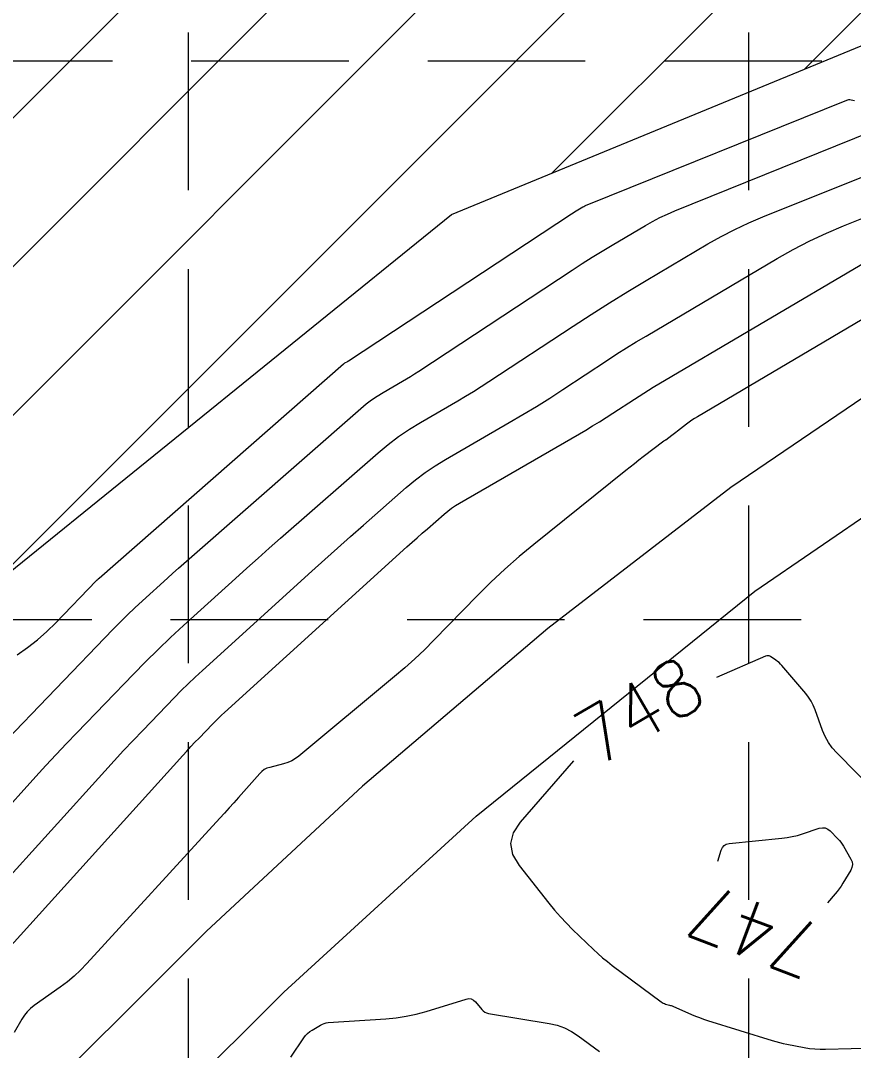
# Model space of a CAD drawing. Header units: feet. Extents: x 46644 to 49208, y 46045 to 47649.
# Drawn here: x 48193.8 to 48253.3, y 47416.1 to 47489.6 of the extents above; entities that cross this region are included whole.
import ezdxf
from ezdxf.enums import TextEntityAlignment as Align

# ---------------------------------------------------------------- set-up
doc = ezdxf.new("R2010")
doc.units = ezdxf.units.FT
doc.header["$MEASUREMENT"] = 0
doc.linetypes.add('DGN Style 3', pattern=[33.544038, 23.960027, -9.584011])
doc.linetypes.add('HIDDEN', pattern=[0.375, 0.25, -0.125])
for name, color, linetype, lineweight in [('EC', 35, 'Continuous', 0), ('Level 15', 1, 'Continuous', 0), ('WATER', 5, 'Continuous', 0)]:
    doc.layers.add(name, color=color, linetype=linetype, lineweight=lineweight)
doc.layers.add('GRID', color=254, linetype='HIDDEN')
doc.styles.add('Style-STANDARD', font='STANDARD.shx')

msp = doc.modelspace()

# ---------------------------------------------------------------- hatches: boundary and pattern name
at = {"layer": 'WATER', "linetype": 'Continuous', "lineweight": 0}
h = msp.add_hatch(dxfattribs=at)
h.set_pattern_fill('ANSI31', color=5, scale=60, style=0)
h.paths.add_polyline_path([(48143.429, 47409.278), (48181.085, 47440.563), (48224.608, 47475.758), (48272.044, 47495.312), (48266.665, 47503.133), (48202.602, 47505.577), (48144.896, 47517.797), (48085.235, 47543.216), (48067.63, 47552.504), (48046.601, 47541.75), (48033.887, 47518.286), (48016.771, 47449.85), (48015.793, 47410.255), (48025.084, 47400.967), (48083.279, 47401.456), (48136.094, 47406.345)])

# ---------------------------------------------------------------- linework, layer by layer
at = {"layer": 'EC', "color": 35, "linetype": 'DGN Style 3', "lineweight": 0}
for p, q in [((48234.287, 47476.449), (48252.828, 47483.92)), ((48252.828, 47483.92), (48252.899, 47483.943)), ((48252.899, 47483.943), (48252.972, 47483.954)), ((48252.972, 47483.954), (48253.045, 47483.953)), ((48253.045, 47483.953), (48253.119, 47483.941)), ((48253.119, 47483.941), (48253.362, 47483.882)), ((48240.55, 47476.012), (48254.637, 47481.689)), ((48246.821, 47475.579), (48256.445, 47479.457)), ((48252.582, 47474.941), (48258.253, 47477.226)), ((48233.607, 47476.079), (48233.967, 47476.291)), ((48233.967, 47476.291), (48234.045, 47476.335)), ((48234.045, 47476.335), (48234.124, 47476.376)), ((48234.124, 47476.376), (48234.205, 47476.414)), ((48234.205, 47476.414), (48234.287, 47476.449)), ((48217.239, 47465.309), (48233.173, 47475.808)), ((48233.173, 47475.808), (48233.28, 47475.877)), ((48233.28, 47475.877), (48233.388, 47475.946)), ((48233.388, 47475.946), (48233.497, 47476.013)), ((48233.497, 47476.013), (48233.607, 47476.079)), ((48238.953, 47475.262), (48239.475, 47475.532)), ((48239.475, 47475.532), (48240.008, 47475.782)), ((48240.008, 47475.782), (48240.55, 47476.012)), ((48245.815, 47475.152), (48246.821, 47475.579)), ((48236.071, 47473.573), (48238.44, 47474.972)), ((48238.44, 47474.972), (48238.953, 47475.262)), ((48243.857, 47474.186), (48244.827, 47474.688)), ((48244.827, 47474.688), (48245.815, 47475.152)), ((48251.365, 47474.424), (48252.582, 47474.941)), ((48242.905, 47473.648), (48243.857, 47474.186)), ((48250.169, 47473.862), (48251.365, 47474.424)), ((48235.348, 47473.14), (48236.071, 47473.573)), ((48238.507, 47471.051), (48242.905, 47473.648)), ((48247.844, 47472.604), (48248.996, 47473.255)), ((48248.996, 47473.255), (48250.169, 47473.862)), ((48233.919, 47472.249), (48234.631, 47472.699)), ((48234.631, 47472.699), (48235.348, 47473.14)), ((48238.489, 47467.081), (48247.844, 47472.604)), ((48222.257, 47464.571), (48233.213, 47471.79)), ((48233.213, 47471.79), (48233.919, 47472.249)), ((48239.002, 47463.423), (48254.169, 47472.378)), ((48260.495, 47472.153), (48242.149, 47461.321)), ((48237.185, 47470.26), (48238.507, 47471.051)), ((48235.873, 47469.452), (48237.185, 47470.26)), ((48234.571, 47468.629), (48235.873, 47469.452)), ((48233.28, 47467.789), (48234.571, 47468.629)), ((48227.274, 47463.832), (48233.28, 47467.789)), ((48237.097, 47466.235), (48237.79, 47466.662)), ((48237.79, 47466.662), (48238.489, 47467.081)), ((48236.409, 47465.8), (48237.097, 47466.235)), ((48199.453, 47449.81), (48216.902, 47465.093)), ((48216.902, 47465.093), (48216.932, 47465.118)), ((48216.932, 47465.118), (48216.964, 47465.142)), ((48216.964, 47465.142), (48216.997, 47465.165)), ((48216.997, 47465.165), (48217.031, 47465.185)), ((48217.031, 47465.185), (48217.144, 47465.251)), ((48217.144, 47465.251), (48217.168, 47465.265)), ((48217.168, 47465.265), (48217.192, 47465.279)), ((48217.192, 47465.279), (48217.215, 47465.294)), ((48217.215, 47465.294), (48217.239, 47465.309)), ((48232.552, 47463.265), (48235.726, 47465.356)), ((48235.726, 47465.356), (48236.409, 47465.8)), ((48221.68, 47464.203), (48221.97, 47464.385)), ((48221.97, 47464.385), (48222.257, 47464.571)), ((48219.713, 47463.054), (48221.094, 47463.853)), ((48221.094, 47463.853), (48221.388, 47464.026)), ((48221.388, 47464.026), (48221.68, 47464.203)), ((48226.724, 47463.476), (48227.274, 47463.832)), ((48219.297, 47462.8), (48219.713, 47463.054)), ((48225.609, 47462.787), (48226.169, 47463.127)), ((48226.169, 47463.127), (48226.724, 47463.476)), ((48231.608, 47462.653), (48232.552, 47463.265)), ((48237.99, 47462.8), (48238.325, 47463.012)), ((48238.325, 47463.012), (48238.662, 47463.22)), ((48238.662, 47463.22), (48239.002, 47463.423)), ((48218.132, 47461.922), (48218.507, 47462.234)), ((48218.507, 47462.234), (48218.895, 47462.527)), ((48218.895, 47462.527), (48219.297, 47462.8)), ((48222.394, 47460.923), (48225.044, 47462.455)), ((48225.044, 47462.455), (48225.609, 47462.787)), ((48230.656, 47462.055), (48231.608, 47462.653)), ((48236.112, 47461.566), (48237.657, 47462.584)), ((48237.657, 47462.584), (48237.99, 47462.8)), ((48205.882, 47451.192), (48218.132, 47461.922)), ((48228.725, 47460.901), (48229.695, 47461.471)), ((48229.695, 47461.471), (48230.656, 47462.055)), ((48235.637, 47461.258), (48236.112, 47461.566)), ((48221.597, 47460.436), (48222.394, 47460.923)), ((48224.179, 47458.274), (48228.725, 47460.901)), ((48234.674, 47460.663), (48235.158, 47460.957)), ((48235.158, 47460.957), (48235.637, 47461.258)), ((48241.382, 47460.799), (48240.722, 47460.285)), ((48241.568, 47460.939), (48241.382, 47460.799)), ((48241.757, 47461.073), (48241.568, 47460.939)), ((48241.951, 47461.2), (48241.757, 47461.073)), ((48242.149, 47461.321), (48241.951, 47461.2)), ((48220.826, 47459.911), (48221.597, 47460.436)), ((48225.173, 47455.166), (48234.186, 47460.376)), ((48234.186, 47460.376), (48234.674, 47460.663)), ((48240.328, 47459.985), (48239.89, 47459.662)), ((48240.427, 47460.059), (48240.328, 47459.985)), ((48240.526, 47460.134), (48240.427, 47460.059)), ((48240.624, 47460.209), (48240.526, 47460.134)), ((48240.722, 47460.285), (48240.624, 47460.209)), ((48219.363, 47458.751), (48220.081, 47459.35)), ((48220.081, 47459.35), (48220.826, 47459.911)), ((48239.747, 47459.576), (48238.285, 47458.454)), ((48239.756, 47459.583), (48239.747, 47459.576)), ((48239.766, 47459.589), (48239.756, 47459.583)), ((48239.776, 47459.596), (48239.766, 47459.589)), ((48239.786, 47459.601), (48239.776, 47459.596)), ((48239.834, 47459.627), (48239.786, 47459.601)), ((48239.848, 47459.635), (48239.834, 47459.627)), ((48239.863, 47459.644), (48239.848, 47459.635)), ((48239.877, 47459.653), (48239.863, 47459.644)), ((48239.89, 47459.662), (48239.877, 47459.653)), ((48212.404, 47452.656), (48219.363, 47458.751)), ((48222.727, 47457.337), (48223.441, 47457.822)), ((48223.441, 47457.822), (48224.179, 47458.274)), ((48237.661, 47457.97), (48237.35, 47457.725)), ((48237.972, 47458.213), (48237.661, 47457.97)), ((48238.285, 47458.454), (48237.972, 47458.213)), ((48222.038, 47456.817), (48222.727, 47457.337)), ((48237.042, 47457.479), (48230.474, 47452.216)), ((48237.35, 47457.725), (48237.042, 47457.479)), ((48218.328, 47453.596), (48221.373, 47456.263)), ((48221.373, 47456.263), (48222.038, 47456.817)), ((48224.332, 47454.595), (48224.602, 47454.799)), ((48224.602, 47454.799), (48224.883, 47454.989)), ((48224.883, 47454.989), (48225.173, 47455.166)), ((48222.876, 47453.331), (48224.071, 47454.377)), ((48224.071, 47454.377), (48224.332, 47454.595)), ((48217.398, 47452.778), (48218.328, 47453.596)), ((48222.511, 47453.009), (48222.876, 47453.331)), ((48211.595, 47451.944), (48212.404, 47452.656)), ((48216.471, 47451.955), (48217.398, 47452.778)), ((48221.785, 47452.362), (48222.147, 47452.687)), ((48222.147, 47452.687), (48222.511, 47453.009)), ((48208.404, 47440.227), (48221.424, 47452.036)), ((48210.79, 47451.23), (48211.595, 47451.944)), ((48215.548, 47451.129), (48216.471, 47451.955)), ((48221.424, 47452.036), (48221.785, 47452.362)), ((48230.474, 47452.216), (48229.424, 47451.348)), ((48205.494, 47450.851), (48205.882, 47451.192)), ((48209.988, 47450.512), (48210.79, 47451.23)), ((48214.629, 47450.298), (48215.548, 47451.129)), ((48229.424, 47451.348), (48228.403, 47450.449)), ((48204.721, 47450.162), (48205.107, 47450.507)), ((48205.107, 47450.507), (48205.494, 47450.851)), ((48209.189, 47449.79), (48209.988, 47450.512)), ((48228.403, 47450.449), (48227.41, 47449.52)), ((48199.263, 47449.636), (48199.283, 47449.656)), ((48199.283, 47449.656), (48199.304, 47449.676)), ((48199.304, 47449.676), (48199.325, 47449.695)), ((48199.325, 47449.695), (48199.394, 47449.757)), ((48199.394, 47449.757), (48199.408, 47449.771)), ((48199.408, 47449.771), (48199.423, 47449.784)), ((48199.423, 47449.784), (48199.438, 47449.797)), ((48199.438, 47449.797), (48199.453, 47449.81)), ((48202.548, 47448.193), (48204.337, 47449.815)), ((48204.337, 47449.815), (48204.721, 47450.162)), ((48205.468, 47446.415), (48209.189, 47449.79)), ((48206.826, 47443.221), (48214.629, 47450.298)), ((48196.356, 47446.628), (48199.243, 47449.616)), ((48199.243, 47449.616), (48199.263, 47449.636)), ((48227.41, 47449.52), (48226.445, 47448.559)), ((48202.005, 47447.691), (48202.548, 47448.193)), ((48226.445, 47448.559), (48223.339, 47445.371)), ((48201.47, 47447.182), (48202.005, 47447.691)), ((48200.943, 47446.663), (48201.47, 47447.182)), ((48192.257, 47437.683), (48200.425, 47446.136)), ((48195.039, 47445.406), (48195.713, 47445.998)), ((48195.713, 47445.998), (48196.356, 47446.628)), ((48200.425, 47446.136), (48200.943, 47446.663)), ((48204.553, 47445.571), (48205.468, 47446.415)), ((48194.333, 47444.852), (48195.039, 47445.406)), ((48203.651, 47444.712), (48204.553, 47445.571)), ((48223.339, 47445.371), (48222.665, 47444.697)), ((48193.595, 47444.336), (48194.333, 47444.852)), ((48202.765, 47443.839), (48203.651, 47444.712)), ((48222.665, 47444.697), (48221.974, 47444.042)), ((48201.892, 47442.95), (48202.765, 47443.839)), ((48221.974, 47444.042), (48221.265, 47443.405)), ((48247.022, 47444.239), (48243.506, 47442.725)), ((48247.113, 47444.267), (48247.022, 47444.239)), ((48247.201, 47444.271), (48247.113, 47444.267)), ((48247.287, 47444.251), (48247.201, 47444.271)), ((48247.371, 47444.207), (48247.287, 47444.251)), ((48247.758, 47443.948), (48247.371, 47444.207)), ((48247.874, 47443.865), (48247.758, 47443.948)), ((48247.982, 47443.775), (48247.874, 47443.865)), ((48248.085, 47443.677), (48247.982, 47443.775)), ((48206.313, 47442.748), (48206.826, 47443.221)), ((48221.265, 47443.405), (48220.54, 47442.786)), ((48248.18, 47443.572), (48248.085, 47443.677)), ((48249.885, 47441.571), (48248.18, 47443.572)), ((48197.853, 47438.771), (48201.892, 47442.95)), ((48205.809, 47442.267), (48206.313, 47442.748)), ((48220.54, 47442.786), (48213.706, 47437.114)), ((48204.824, 47441.281), (48205.313, 47441.779)), ((48205.313, 47441.779), (48205.809, 47442.267)), ((48250.091, 47441.306), (48249.885, 47441.571)), ((48202.564, 47438.942), (48204.824, 47441.281)), ((48250.272, 47441.026), (48250.091, 47441.306)), ((48250.426, 47440.731), (48250.272, 47441.026)), ((48208.185, 47440.025), (48208.404, 47440.227)), ((48250.554, 47440.421), (48250.426, 47440.731)), ((48251.093, 47438.939), (48250.554, 47440.421)), ((48206.583, 47438.398), (48207.549, 47439.398)), ((48207.549, 47439.398), (48207.758, 47439.61)), ((48207.758, 47439.61), (48207.97, 47439.819)), ((48207.97, 47439.819), (48208.185, 47440.025)), ((48197.114, 47437.999), (48197.853, 47438.771)), ((48201.875, 47438.223), (48202.564, 47438.942)), ((48251.28, 47438.499), (48251.093, 47438.939)), ((48196.38, 47437.221), (48197.114, 47437.999)), ((48201.192, 47437.498), (48201.875, 47438.223)), ((48205.997, 47437.782), (48206.289, 47438.091)), ((48206.289, 47438.091), (48206.583, 47438.398)), ((48251.51, 47438.086), (48251.28, 47438.499)), ((48251.783, 47437.701), (48251.51, 47438.086)), ((48192.707, 47423.093), (48205.421, 47437.155)), ((48195.653, 47436.437), (48196.38, 47437.221)), ((48200.515, 47436.768), (48201.192, 47437.498)), ((48205.421, 47437.155), (48205.708, 47437.47)), ((48205.708, 47437.47), (48205.997, 47437.782)), ((48252.1, 47437.343), (48251.783, 47437.701)), ((48255.847, 47433.526), (48252.1, 47437.343)), ((48194.933, 47435.647), (48195.653, 47436.437)), ((48199.844, 47436.032), (48200.515, 47436.768)), ((48212.619, 47436.559), (48211.63, 47436.305)), ((48212.914, 47436.652), (48212.619, 47436.559)), ((48213.194, 47436.776), (48212.914, 47436.652)), ((48213.458, 47436.93), (48213.194, 47436.776)), ((48213.706, 47437.114), (48213.458, 47436.93)), ((48233.307, 47436.772), (48229.491, 47432.393)), ((48191.978, 47427.333), (48199.844, 47436.032)), ((48210.916, 47435.868), (48209.392, 47434.146)), ((48211.069, 47436.018), (48210.916, 47435.868)), ((48211.239, 47436.141), (48211.069, 47436.018)), ((48211.426, 47436.236), (48211.239, 47436.141)), ((48211.63, 47436.305), (48211.426, 47436.236)), ((48191.587, 47431.945), (48194.933, 47435.647)), ((48209.065, 47433.778), (48208.736, 47433.411)), ((48209.392, 47434.146), (48209.065, 47433.778)), ((48208.406, 47433.046), (48208.074, 47432.682)), ((48208.736, 47433.411), (48208.406, 47433.046)), ((48208.074, 47432.682), (48198.568, 47422.299)), ((48229.491, 47432.393), (48228.991, 47431.63)), ((48228.991, 47431.63), (48228.812, 47430.86)), ((48248.191, 47431.25), (48248.561, 47431.297)), ((48248.561, 47431.297), (48248.926, 47431.365)), ((48248.926, 47431.365), (48249.288, 47431.452)), ((48249.288, 47431.452), (48249.646, 47431.558)), ((48249.646, 47431.558), (48250.856, 47431.954)), ((48250.856, 47431.954), (48251.073, 47431.997)), ((48251.073, 47431.997), (48251.275, 47431.98)), ((48251.275, 47431.98), (48251.462, 47431.902)), ((48251.462, 47431.902), (48251.635, 47431.764)), ((48251.635, 47431.764), (48252.175, 47431.214)), ((48228.812, 47430.86), (48228.955, 47430.082)), ((48243.854, 47430.404), (48243.936, 47430.589)), ((48243.936, 47430.589), (48244.055, 47430.728)), ((48244.055, 47430.728), (48244.214, 47430.82)), ((48244.214, 47430.82), (48244.41, 47430.865)), ((48244.41, 47430.865), (48248.191, 47431.25)), ((48252.175, 47431.214), (48252.287, 47431.093)), ((48252.287, 47431.093), (48252.39, 47430.965)), ((48252.39, 47430.965), (48252.485, 47430.832)), ((48252.485, 47430.832), (48252.571, 47430.691)), ((48252.571, 47430.691), (48253.104, 47429.76)), ((48228.955, 47430.082), (48229.42, 47429.297)), ((48243.617, 47429.607), (48243.854, 47430.404)), ((48229.42, 47429.297), (48231.557, 47426.605)), ((48253.184, 47429.165), (48253.095, 47428.968)), ((48253.104, 47429.76), (48253.189, 47429.561)), ((48253.216, 47429.363), (48253.184, 47429.165)), ((48253.189, 47429.561), (48253.216, 47429.363)), ((48253.095, 47428.968), (48252.531, 47428.033)), ((48252.274, 47427.643), (48252.134, 47427.456)), ((48252.406, 47427.835), (48252.274, 47427.643)), ((48252.531, 47428.033), (48252.406, 47427.835)), ((48251.986, 47427.276), (48251.448, 47426.644)), ((48252.134, 47427.456), (48251.986, 47427.276)), ((48231.557, 47426.605), (48231.956, 47426.118)), ((48231.956, 47426.118), (48232.372, 47425.645)), ((48232.372, 47425.645), (48232.803, 47425.187)), ((48232.803, 47425.187), (48233.249, 47424.743)), ((48233.249, 47424.743), (48234.733, 47423.315)), ((48234.733, 47423.315), (48235.056, 47423.014)), ((48235.056, 47423.014), (48235.387, 47422.724)), ((48235.387, 47422.724), (48235.727, 47422.444)), ((48198.129, 47421.844), (48197.668, 47421.415)), ((48198.568, 47422.299), (48198.129, 47421.844)), ((48235.727, 47422.444), (48236.077, 47422.175)), ((48236.077, 47422.175), (48239.562, 47419.574)), ((48197.185, 47421.01), (48196.679, 47420.631)), ((48197.668, 47421.415), (48197.185, 47421.01)), ((48196.679, 47420.631), (48194.82, 47419.311)), ((48222.785, 47418.891), (48225.644, 47419.769)), ((48225.644, 47419.769), (48225.839, 47419.803)), ((48225.839, 47419.803), (48226.016, 47419.781)), ((48226.016, 47419.781), (48226.177, 47419.701)), ((48226.177, 47419.701), (48226.321, 47419.565)), ((48226.321, 47419.565), (48226.762, 47419.028)), ((48239.562, 47419.574), (48239.636, 47419.524)), ((48239.636, 47419.524), (48239.714, 47419.481)), ((48194.323, 47418.871), (48194.115, 47418.614)), ((48194.558, 47419.103), (48194.323, 47418.871)), ((48194.82, 47419.311), (48194.558, 47419.103)), ((48222.082, 47418.696), (48222.785, 47418.891)), ((48226.762, 47419.028), (48226.863, 47418.925)), ((48226.863, 47418.925), (48226.978, 47418.844)), ((48226.978, 47418.844), (48227.105, 47418.785)), ((48227.105, 47418.785), (48227.245, 47418.75)), ((48239.714, 47419.481), (48239.795, 47419.446)), ((48239.795, 47419.446), (48239.88, 47419.418)), ((48239.88, 47419.418), (48240.163, 47419.339)), ((48240.163, 47419.339), (48240.224, 47419.321)), ((48240.224, 47419.321), (48240.283, 47419.301)), ((48240.283, 47419.301), (48240.342, 47419.278)), ((48240.342, 47419.278), (48240.401, 47419.254)), ((48240.401, 47419.254), (48241.726, 47418.677)), ((48193.934, 47418.333), (48193.385, 47417.376)), ((48194.115, 47418.614), (48193.934, 47418.333)), ((48215.518, 47418.037), (48215.659, 47418.072)), ((48215.659, 47418.072), (48215.804, 47418.09)), ((48215.804, 47418.09), (48219.925, 47418.364)), ((48219.925, 47418.364), (48220.651, 47418.433)), ((48220.651, 47418.433), (48221.37, 47418.544)), ((48221.37, 47418.544), (48222.082, 47418.696)), ((48227.245, 47418.75), (48231.583, 47418.033)), ((48241.726, 47418.677), (48242.011, 47418.557)), ((48242.011, 47418.557), (48242.3, 47418.445)), ((48242.3, 47418.445), (48242.591, 47418.341)), ((48242.591, 47418.341), (48242.885, 47418.246)), ((48242.885, 47418.246), (48247.482, 47416.821)), ((48214.328, 47417.312), (48214.486, 47417.446)), ((48214.486, 47417.446), (48214.66, 47417.563)), ((48214.66, 47417.563), (48215.253, 47417.918)), ((48215.253, 47417.918), (48215.383, 47417.986)), ((48215.383, 47417.986), (48215.518, 47418.037)), ((48231.583, 47418.033), (48232.139, 47417.907)), ((48232.139, 47417.907), (48232.667, 47417.719)), ((48232.667, 47417.719), (48233.169, 47417.468)), ((48233.169, 47417.468), (48233.645, 47417.155)), ((48213.142, 47415.617), (48214.061, 47416.994)), ((48214.061, 47416.994), (48214.186, 47417.161)), ((48214.186, 47417.161), (48214.328, 47417.312)), ((48233.645, 47417.155), (48235.154, 47416.029)), ((48247.482, 47416.821), (48247.741, 47416.744)), ((48247.741, 47416.744), (48248.002, 47416.675)), ((48248.002, 47416.675), (48248.265, 47416.612)), ((48248.265, 47416.612), (48248.529, 47416.557)), ((48248.529, 47416.557), (48249.767, 47416.315)), ((48249.767, 47416.315), (48250.147, 47416.251)), ((48250.147, 47416.251), (48250.529, 47416.209)), ((48250.529, 47416.209), (48250.912, 47416.188)), ((48250.912, 47416.188), (48251.297, 47416.188)), ((48251.297, 47416.188), (48255.044, 47416.294))]:
    msp.add_line(p, q, dxfattribs=at)
at = {"layer": 'GRID', "color": 252, "linetype": 'HIDDEN', "lineweight": 0, "ltscale": 45}
for p, q in [((48205.803, 47606.853), (48205.803, 46206.677)), ((48245.803, 47606.853), (48245.803, 46206.677)), ((46687.276, 47486.722), (49167.276, 47486.722)), ((46685.803, 47446.853), (49165.803, 47446.853))]:
    msp.add_line(p, q, dxfattribs=at)
at = {"layer": 'Level 15', "color": 7, "linetype": 'Continuous', "lineweight": 0, "flags": 128}
for points in [[(48386.853, 47461.581), (48357.86, 47472.706), (48341.362, 47478.349), (48324.171, 47482.593), (48312.206, 47484.396), (48298.25, 47484.105), (48288.116, 47481.679), (48275.454, 47476.233), (48255.291, 47463.586), (48244.548, 47456.277), (48231.472, 47446.219), (48218.245, 47434.954), (48207.123, 47424.618), (48192.881, 47410.407), (48183.066, 47400.816), (48174.445, 47392.891), (48161.178, 47384.25), (48149.229, 47379.543), (48133.776, 47375.465), (48112.374, 47371.701), (48086.548, 47369.152), (48068.131, 47368.482), (48050.092, 47368.646), (48043.293, 47369.143)], [(48045.587, 47361.492), (48068.495, 47361.476), (48088.574, 47362.306), (48108.891, 47364.246), (48134.872, 47368.607), (48151.068, 47372.809), (48163.28, 47377.561), (48177.521, 47386.513), (48197.792, 47405.479), (48212.623, 47420.255), (48226.35, 47432.83), (48246.262, 47448.876), (48268.51, 47464.094), (48283.09, 47472.204), (48296.564, 47476.766), (48310.428, 47477.531), (48324.047, 47475.618), (48344.114, 47470.2), (48357.635, 47465.444), (48358.511, 47464.956), (48361.359, 47463.168), (48366.255, 47459.429), (48369.102, 47457.841), (48385.521, 47450.86)]]:
    msp.add_lwpolyline(points, dxfattribs=at)
at = {"layer": 'WATER', "color": 5, "linetype": 'Continuous', "lineweight": 0}
msp.add_lwpolyline([(48143.429, 47409.278), (48181.085, 47440.563), (48224.608, 47475.758), (48272.044, 47495.312), (48266.665, 47503.133), (48202.602, 47505.577), (48144.896, 47517.797), (48085.235, 47543.216), (48067.63, 47552.504), (48046.601, 47541.75), (48033.887, 47518.286), (48016.771, 47449.85), (48015.793, 47410.255), (48025.084, 47400.967), (48083.279, 47401.456), (48136.094, 47406.345)], close=True, dxfattribs=at)

# ---------------------------------------------------------------- texts
at = {"layer": 'EC', "color": 35, "linetype": 'DGN Style 3', "lineweight": 0, "style": 'Style-STANDARD'}
for s, rotation, p in [('748', 30.26777, (48237.996, 47440.35)), ('747', 159.27165, (48246.204, 47424.656))]:
    msp.add_text(s, height=4, rotation=rotation, dxfattribs=at).set_placement(p, align=Align.MIDDLE_CENTER)

doc.saveas('drawing.dxf')
